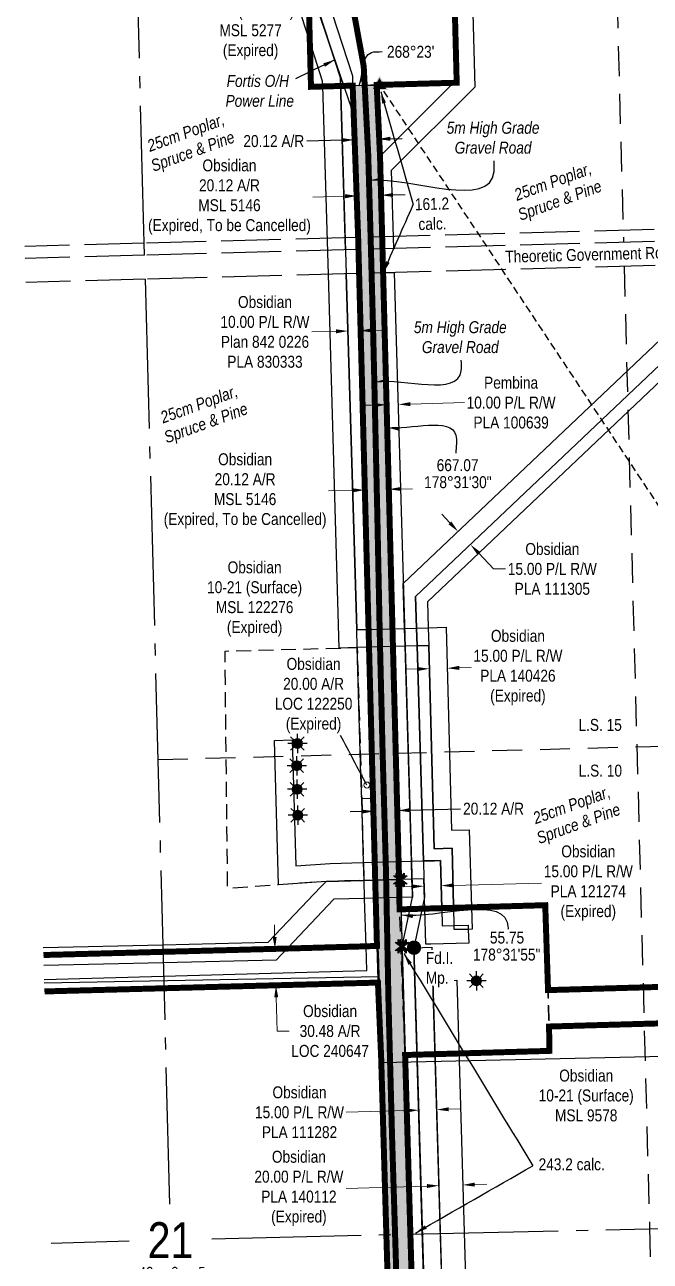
# Model space of a CAD drawing. Extents: x 628917 to 632031, y 5832159 to 5834819.
# Drawn here: x 628938 to 629462, y 5833050 to 5834085 of the extents above; entities that cross this region are included whole.
import ezdxf
from ezdxf.enums import TextEntityAlignment as Align

# ---------------------------------------------------------------- set-up
doc = ezdxf.new("R2010")
doc.units = 0
doc.header["$LTSCALE"] = 5
doc.header["$PDMODE"] = 34
doc.header["$PDSIZE"] = 0.03
for name, pattern in [('CENTERLINEX3', [5, 2.5, -1, 0.5, -1]), ('foc-ACCESSROAD', [3.75, 2.5, -1.25]), ('foc-LSD', [8, 5, -3]), ('foc-QUARTERLINE', [33, 25, -3, 2, -3]), ('foc-TIELINE', [1.875, 1.25, -0.625]), ('foc-UNSURVEYED', [12.5, 10, -2.5])]:
    doc.linetypes.add(name, pattern=pattern)
doc.layers.get('Defpoints').update_dxf_attribs({"color": 9})
for name, color, linetype in [('10', 1, 'Continuous'), ('9', 3, 'Continuous'), ('AS-POWER', 104, 'foc-POWER'), ('AS-POWER-T', 104, 'Continuous'), ('AS-ROADS', 254, 'Continuous'), ('C-AR', 13, 'foc-ACCESSROAD'), ('C-RW', 13, 'Continuous'), ('C-WS', 13, 'foc-ACCESSROAD'), ('C-WS-S', 8, 'Continuous'), ('F-RW', 190, 'Continuous'), ('L-BD', 7, 'Continuous'), ('L-BD1', 253, 'Continuous'), ('L-MON', 1, 'Continuous'), ('L-QSEC', 8, 'foc-QUARTERLINE'), ('L-ROAD-T', 7, 'Continuous'), ('L-SECLBL', 7, 'Continuous'), ('L-SECTION-LSD', 7, 'foc-LSD'), ('L-TIE', 7, 'foc-TIELINE'), ('L-USEC', 7, 'foc-UNSURVEYED'), ('P-PROPOSED', 10, 'Continuous'), ('P-PROPOSED-H', 21, 'Continuous'), ('P-TXT', 4, 'Continuous'), ('T-BUSH-T', 110, 'Continuous')]:
    doc.layers.add(name, color=color, linetype=linetype)
doc.layers.add('AS-TRAPPER BOUNDARY', color=7, linetype='CENTERLINEX3', true_color=0xb85c00, transparency=0.6)
for name, color, linetype, lineweight in [('C-AR-T', 13, 'Continuous', 9), ('C-RW-T', 13, 'Continuous', 9), ('C-WS-T', 13, 'Continuous', 9), ('F-RW-T', 190, 'Continuous', 9), ('T-TEXT', 48, 'Continuous', 18)]:
    doc.layers.add(name, color=color, linetype=linetype, lineweight=lineweight)
doc.styles.add('100L', font='ARIALN.TTF', dxfattribs={"height": 11})
doc.styles.add('80CG', font='ARIALN.TTF', dxfattribs={"height": 10})
doc.styles.add('80L', font='ARIALN.TTF', dxfattribs={"height": 10})
doc.styles.add('80LS', font='ARIALNI.TTF', dxfattribs={"height": 10})
doc.styles.add('foc-LtypeFont', font='ARIALN.TTF', dxfattribs={"height": 7.35})
doc.styles.add('SIMPLEX', font='ARIALN.TTF')
doc.styles.get("Standard").update_dxf_attribs({"font": 'ARIALN.TTF'})
doc.linetypes.add('foc-POWER', pattern='A,6,-1,["P",foc-LtypeFont,S=0.2,R=0,X=-0.625,Y=-0.75],-1.24,4', length=12.24)
doc.dimstyles.new('Compass 5 000', dxfattribs={"dimscale": 5, "dimtxt": 9, "dimasz": 2, "dimexe": 0.2, "dimexo": 0.0625, "dimgap": 0.5, "dimtad": 0, "dimtih": 1, "dimtoh": 1, "dimzin": 0, "dimdsep": 46, "dimtxsty": '80CG', "dimcen": 0.1, "dimse1": 1, "dimse2": 1, "dimclrd": 256, "dimclrt": 256, "dimaunit": 1, "dimadec": 4, "dimazin": 0, "dimtfac": 0.06, "dimtofl": 0, "dimtmove": 0, "dimatfit": 1, "dimfxl": 0.2, "dimtolj": 1, "dimtzin": 0, "dimlwd": -1, "dimarcsym": 0})

# ---------------------------------------------------------------- blocks, each defined once
blk = doc.blocks.new('L-SECLBL')
at = {"layer": '9', "color": 7}
for p, q in [((-5.1, -27.8), (-12.3, -27.8)), ((20.7, -27.8), (13.5, -27.8))]:
    blk.add_line(p, q, dxfattribs=at)
at = {"layer": '10', "color": 2, "style": 'SIMPLEX'}
blk.add_attdef('SEC', text='', height=30, dxfattribs=at).set_placement((0, 0), align=Align.MIDDLE)
at = {"layer": '10', "color": 5, "style": '80L'}
blk.add_attdef('TWP', text='', height=9.5, dxfattribs=at).set_placement((-14.4, -27.4), align=Align.MIDDLE_RIGHT)
blk.add_attdef('RGE', text='', height=9.5, dxfattribs=at).set_placement((3.6, -27.4), align=Align.MIDDLE_CENTER)
blk.add_attdef('MER', text='', height=9.5, dxfattribs=at).set_placement((23.2, -27.4), align=Align.MIDDLE_LEFT)
blk = doc.blocks.new('*D57')
at = {"layer": 'C-AR-T', "transparency": 16777216}
for p, q in [((629147.5, 5833321.5), (629147.3, 5833331.5)), ((629148.9, 5833271), (629149.6, 5833242.7)), ((629149.6, 5833242.7), (629159.6, 5833242.7))]:
    blk.add_line(p, q, dxfattribs=at)
for points in [[(629149.2, 5833321.5), (629145.8, 5833321.5), (629147.8, 5833311.5)], [(629150.5, 5833271.1), (629147.2, 5833271), (629148.6, 5833281)]]:
    blk.add_solid(points, dxfattribs=at)
at = {"layer": 'Defpoints', "color": 0, "transparency": 16777216}
for p in [(629123.7, 5833310.9), (629124.5, 5833280.4), (629148.6, 5833281)]:
    blk.add_point(p, dxfattribs=at)
at = {"layer": 'C-AR-T', "transparency": 16777216, "insert": (629193.9, 5833242.7), "char_height": 10, "attachment_point": 5, "style": '80CG'}
blk.add_mtext('\\A1;Obsidian\\P30.48 A/R\\PLOC 240647', dxfattribs=at)
blk = doc.blocks.new('*D58')
at = {"layer": 'C-AR-T', "transparency": 16777216}
for p, q in [((629213, 5833695.4), (629192.7, 5833694.8)), ((629253, 5833696.4), (629263, 5833696.7))]:
    blk.add_line(p, q, dxfattribs=at)
for points in [[(629213, 5833697), (629213, 5833693.7), (629223, 5833695.6)], [(629253, 5833698.1), (629253.1, 5833694.8), (629243.1, 5833696.2)]]:
    blk.add_solid(points, dxfattribs=at)
at = {"layer": 'Defpoints', "color": 0, "transparency": 16777216}
for p in [(629222.7, 5833705), (629223, 5833695.6), (629242.8, 5833705.6)]:
    blk.add_point(p, dxfattribs=at)
at = {"layer": 'C-AR-T', "transparency": 16777216, "insert": (629122.8, 5833694.8), "char_height": 10, "attachment_point": 5, "style": '80CG'}
blk.add_mtext('\\A1;Obsidian\\P20.12 A/R\\PMSL 5146\\P(Expired, To be Cancelled)', dxfattribs=at)
blk = doc.blocks.new('*D59')
at = {"layer": 'C-AR-T', "transparency": 16777216}
for p, q in [((629206.5, 5833941.5), (629179.6, 5833940.8)), ((629246.6, 5833942.6), (629256.6, 5833942.8))]:
    blk.add_line(p, q, dxfattribs=at)
for points in [[(629246.5, 5833944.2), (629246.6, 5833940.9), (629236.6, 5833942.3)], [(629206.4, 5833943.2), (629206.5, 5833939.8), (629216.5, 5833941.8)]]:
    blk.add_solid(points, dxfattribs=at)
at = {"layer": 'Defpoints', "color": 0, "transparency": 16777216}
for p in [(629216, 5833958.5), (629236.1, 5833959.1), (629216.5, 5833941.8)]:
    blk.add_point(p, dxfattribs=at)
at = {"layer": 'C-AR-T', "transparency": 16777216, "insert": (629109.7, 5833940.8), "char_height": 10, "attachment_point": 5, "style": '80CG'}
blk.add_mtext('\\A1;Obsidian\\P20.12 A/R\\PMSL 5146\\P(Expired, To be Cancelled)', dxfattribs=at)
blk = doc.blocks.new('*D64')
at = {"layer": 'Defpoints', "color": 0, "transparency": 16777216}
for p in [(629240.8, 5833781.1), (629250.8, 5833781.4), (629251.2, 5833767.2)]:
    blk.add_point(p, dxfattribs=at)
at = {"layer": 'F-RW-T', "transparency": 16777216}
for p, q in [((629261.2, 5833767.5), (629306.4, 5833768.7)), ((629231.2, 5833766.7), (629221.2, 5833766.5))]:
    blk.add_line(p, q, dxfattribs=at)
for points in [[(629231.1, 5833768.4), (629231.2, 5833765), (629241.2, 5833767)], [(629261.1, 5833769.2), (629261.2, 5833765.8), (629251.2, 5833767.2)]]:
    blk.add_solid(points, dxfattribs=at)
at = {"layer": 'F-RW-T', "transparency": 16777216, "insert": (629345.4, 5833768.7), "char_height": 10, "attachment_point": 5, "style": '80CG'}
blk.add_mtext('\\A1;Pembina\\P10.00 P/L R/W\\PPLA 100639', dxfattribs=at)
blk = doc.blocks.new('*D65')
at = {"layer": 'C-RW-T', "transparency": 16777216}
for p, q in [((629258.1, 5833176.2), (629207.4, 5833174.7)), ((629293.1, 5833177.2), (629303.1, 5833177.5))]:
    blk.add_line(p, q, dxfattribs=at)
for points in [[(629258.1, 5833177.9), (629258.2, 5833174.5), (629268.1, 5833176.5)], [(629293.1, 5833178.9), (629293.2, 5833175.6), (629283.1, 5833176.9)]]:
    blk.add_solid(points, dxfattribs=at)
at = {"layer": 'Defpoints', "color": 0, "transparency": 16777216}
for p in [(629268.3, 5833171.7), (629283.1, 5833176.9), (629283.2, 5833172.2)]:
    blk.add_point(p, dxfattribs=at)
at = {"layer": 'C-RW-T', "transparency": 16777216, "insert": (629168.3, 5833174.7), "char_height": 10, "attachment_point": 5, "style": '80CG'}
blk.add_mtext('\\A1;Obsidian\\P15.00 P/L R/W\\PPLA 111282', dxfattribs=at)
blk = doc.blocks.new('*D66')
at = {"layer": 'C-RW-T', "transparency": 16777216}
for p, q in [((629294.2, 5833668.1), (629287.3, 5833675.3)), ((629318.3, 5833642.7), (629330.8, 5833629.5)), ((629330.8, 5833629.5), (629340.8, 5833629.5))]:
    blk.add_line(p, q, dxfattribs=at)
for points in [[(629295.4, 5833669.2), (629293, 5833666.9), (629301.1, 5833660.8)], [(629319.5, 5833643.8), (629317.1, 5833641.5), (629311.4, 5833649.9)]]:
    blk.add_solid(points, dxfattribs=at)
at = {"layer": 'Defpoints', "color": 0, "transparency": 16777216}
for p in [(629317.8, 5833676.7), (629328.1, 5833665.8), (629301.1, 5833660.8)]:
    blk.add_point(p, dxfattribs=at)
at = {"layer": 'C-RW-T', "transparency": 16777216, "insert": (629379.9, 5833629.5), "char_height": 10, "attachment_point": 5, "style": '80CG'}
blk.add_mtext('\\A1;Obsidian\\P15.00 P/L R/W\\PPLA 111305', dxfattribs=at)
blk = doc.blocks.new('*D68')
at = {"layer": 'C-RW-T', "transparency": 16777216}
for p, q in [((629296.8, 5833364.6), (629370.9, 5833366.6)), ((629262.6, 5833363.7), (629252.6, 5833363.5))]:
    blk.add_line(p, q, dxfattribs=at)
for points in [[(629262.6, 5833365.4), (629262.7, 5833362.1), (629272.6, 5833364)], [(629296.8, 5833366.3), (629296.9, 5833363), (629286.8, 5833364.4)]]:
    blk.add_solid(points, dxfattribs=at)
at = {"layer": 'Defpoints', "color": 0, "transparency": 16777216}
for p in [(629286.8, 5833364.4), (629272.7, 5833359.7), (629286.9, 5833360)]:
    blk.add_point(p, dxfattribs=at)
at = {"layer": 'C-RW-T', "transparency": 16777216, "insert": (629410, 5833366.6), "char_height": 10, "attachment_point": 5, "style": '80CG'}
blk.add_mtext('\\A1;Obsidian\\P15.00 P/L R/W\\PPLA 121274\\P(Expired)', dxfattribs=at)
blk = doc.blocks.new('*D69')
at = {"layer": 'C-RW-T', "transparency": 16777216}
for p, q in [((629275, 5833113), (629207.3, 5833111)), ((629315, 5833114.2), (629325, 5833114.5))]:
    blk.add_line(p, q, dxfattribs=at)
for points in [[(629314.9, 5833115.9), (629315, 5833112.5), (629305, 5833113.9)], [(629274.9, 5833114.7), (629275, 5833111.3), (629285, 5833113.3)]]:
    blk.add_solid(points, dxfattribs=at)
at = {"layer": 'Defpoints', "color": 0, "transparency": 16777216}
for p in [(629285.2, 5833106.3), (629305, 5833113.9), (629305.2, 5833106.9)]:
    blk.add_point(p, dxfattribs=at)
at = {"layer": 'C-RW-T', "transparency": 16777216, "insert": (629167.8, 5833111), "char_height": 10, "attachment_point": 5, "style": '80CG'}
blk.add_mtext('\\A1;Obsidian\\P20.00 P/L R/W\\PPLA 140112\\P(Expired)', dxfattribs=at)
blk = doc.blocks.new('*D71')
at = {"layer": 'C-RW-T', "transparency": 16777216}
for p, q in [((629267, 5833545.8), (629257, 5833545.5)), ((629302, 5833546.7), (629312, 5833547))]:
    blk.add_line(p, q, dxfattribs=at)
for points in [[(629267, 5833547.4), (629267.1, 5833544.1), (629277, 5833546)], [(629302, 5833548.4), (629302.1, 5833545), (629292, 5833546.4)]]:
    blk.add_solid(points, dxfattribs=at)
at = {"layer": 'Defpoints', "color": 0, "transparency": 16777216}
for p in [(629277, 5833545.5), (629292, 5833546.4), (629292, 5833545.9)]:
    blk.add_point(p, dxfattribs=at)
at = {"layer": 'C-RW-T', "transparency": 16777216, "insert": (629351.1, 5833547), "char_height": 10, "attachment_point": 5, "style": '80CG'}
blk.add_mtext('\\A1;Obsidian\\P15.00 P/L R/W\\PPLA 140426\\P(Expired)', dxfattribs=at)
blk = doc.blocks.new('*D76')
at = {"layer": 'C-RW-T', "transparency": 16777216}
for p, q in [((629198.8, 5833828.4), (629178.5, 5833827.9)), ((629228.8, 5833829.2), (629238.8, 5833829.5))]:
    blk.add_line(p, q, dxfattribs=at)
for points in [[(629198.8, 5833830.1), (629198.9, 5833826.7), (629208.8, 5833828.7)], [(629228.8, 5833830.9), (629228.9, 5833827.5), (629218.8, 5833828.9)]]:
    blk.add_solid(points, dxfattribs=at)
at = {"layer": 'Defpoints', "color": 0, "transparency": 16777216}
for p in [(629208.4, 5833845.9), (629218.4, 5833846.2), (629208.8, 5833828.7)]:
    blk.add_point(p, dxfattribs=at)
at = {"layer": 'C-RW-T', "transparency": 16777216, "insert": (629139.4, 5833827.9), "char_height": 10, "attachment_point": 5, "style": '80CG'}
blk.add_mtext('\\A1;\\A1;Obsidian\\P10.00 P/L R/W\\PPlan 842 0226\\PPLA 830333', dxfattribs=at)
blk = doc.blocks.new('fdia')
at = {"color": 255, "const_width": 1}
blk.add_lwpolyline([(-0.5, 0, 1), (0.5, 0, 1)], format="xyb", close=True, dxfattribs=at)
blk = doc.blocks.new('Fdiaa')
blk.add_blockref('fdia', (0, 0))
blk = doc.blocks.new('fdib')
at = {"color": 1, "const_width": 1.6}
blk.add_lwpolyline([(-0.4, 0, 1), (0.4, 0, 1)], format="xyb", close=True, dxfattribs=at)
at = {"color": 1}
blk.add_circle((0, 0), 0.8, dxfattribs=at)
blk = doc.blocks.new('Fdibb')
blk.add_blockref('fdib', (0, 0))
blk = doc.blocks.new('fdicc')
for name in ['Fdibb', 'Fdiaa']:
    blk.add_blockref(name, (0, 0))
blk = doc.blocks.new('FDI')
blk.add_blockref('fdicc', (0, 0))
blk = doc.blocks.new('*D89')
at = {"layer": 'Defpoints', "color": 0, "transparency": 16777216}
for p in [(629230.6, 5833429.7), (629250.7, 5833430.3), (629250.8, 5833427.3)]:
    blk.add_point(p, dxfattribs=at)
at = {"layer": 'P-TXT', "transparency": 16777216}
for p, q in [((629220.6, 5833426.4), (629210.7, 5833426.1)), ((629260.7, 5833427.6), (629303, 5833428.8))]:
    blk.add_line(p, q, dxfattribs=at)
for points in [[(629220.6, 5833428.1), (629220.7, 5833424.7), (629230.6, 5833426.7)], [(629260.7, 5833429.3), (629260.8, 5833425.9), (629250.8, 5833427.3)]]:
    blk.add_solid(points, dxfattribs=at)
at = {"layer": 'P-TXT', "transparency": 16777216, "insert": (629330.7, 5833428.8), "char_height": 10, "attachment_point": 5, "style": '80CG'}
blk.add_mtext('\\A1;20.12 A/R', dxfattribs=at)
blk = doc.blocks.new('*D90')
at = {"layer": 'Defpoints', "color": 0, "transparency": 16777216}
for p in [(629234.2, 5833989.3), (629215.2, 5833953.1), (629235.3, 5833953.7)]:
    blk.add_point(p, dxfattribs=at)
at = {"layer": 'P-TXT', "transparency": 16777216}
for p, q in [((629204.1, 5833988.4), (629174.5, 5833987.6)), ((629244.2, 5833989.6), (629254.2, 5833989.9))]:
    blk.add_line(p, q, dxfattribs=at)
for points in [[(629204.1, 5833990.1), (629204.2, 5833986.8), (629214.1, 5833988.7)], [(629244.2, 5833991.3), (629244.3, 5833987.9), (629234.2, 5833989.3)]]:
    blk.add_solid(points, dxfattribs=at)
at = {"layer": 'P-TXT', "transparency": 16777216, "insert": (629146.8, 5833987.6), "char_height": 10, "attachment_point": 5, "style": '80CG'}
blk.add_mtext('\\A1;20.12 A/R', dxfattribs=at)
blk = doc.blocks.new('GAS')
h = blk.add_hatch(color=255)
h.dxf.hatch_style = 1
edge = h.paths.add_edge_path()
edge.add_arc((0, 0), 0.9, 0, 360)
for p, q in [((-0.81, 0), (-1.62, 0)), ((-0.57, 0.57), (-1.14, 1.14)), ((0, 0.81), (0, 1.62)), ((0.57, 0.57), (1.14, 1.14)), ((1.62, 0), (0.81, 0)), ((-0.57, -0.57), (-1.14, -1.14)), ((0, -0.81), (0, -1.62)), ((1.14, -1.14), (0.57, -0.57))]:
    blk.add_line(p, q)
blk.add_circle((0, 0), 0.8)
blk = doc.blocks.new('TEMP')
h = blk.add_hatch(color=255)
h.dxf.hatch_style = 1
h.paths.add_polyline_path([(0, 0.25), (-0.67, 1.15), (-0.67, 0.67), (-1.15, 0.67), (-0.25, 0), (-1.15, -0.67), (-0.67, -0.67), (-0.67, -1.15), (0, -0.25), (0.67, -1.15), (0.67, -0.67), (1.15, -0.67), (0.25, 0), (1.15, 0.67), (0.67, 0.67), (0.67, 1.15)])
h.paths.add_polyline_path([(0.57, 0.85), (0.57, 0.57), (0.85, 0.57), (0.08, 0), (0.85, -0.57), (0.57, -0.57), (0.57, -0.85), (0, -0.08), (-0.57, -0.85), (-0.57, -0.57), (-0.85, -0.57), (-0.08, 0), (-0.85, 0.57), (-0.57, 0.57), (-0.57, 0.85), (0, 0.08)], flags=16)
h = blk.add_hatch(color=1)
h.dxf.hatch_style = 1
h.paths.add_polyline_path([(0, 0.08), (-0.57, 0.85), (-0.57, 0.57), (-0.85, 0.57), (-0.08, 0), (-0.85, -0.57), (-0.57, -0.57), (-0.57, -0.85), (0, -0.08), (0.57, -0.85), (0.57, -0.57), (0.85, -0.57), (0.08, 0), (0.85, 0.57), (0.57, 0.57), (0.57, 0.85)])
at = {"color": 1}
for p, q in [((-0.08, 0), (0.08, 0)), ((0, 0.08), (0, -0.08))]:
    blk.add_line(p, q, dxfattribs=at)
at = {"color": 255, "flags": 128}
blk.add_lwpolyline([(-0.25, 0), (-1.15, 0.67), (-0.67, 0.67), (-0.67, 1.15), (0, 0.25), (0.67, 1.15), (0.67, 0.67), (1.15, 0.67), (0.25, 0), (1.15, -0.67), (0.67, -0.67), (0.67, -1.15), (0, -0.25), (-0.67, -1.15), (-0.67, -0.67), (-1.15, -0.67)], close=True, dxfattribs=at)
at = {"color": 1, "flags": 128}
blk.add_lwpolyline([(-0.08, 0), (-0.85, 0.57), (-0.57, 0.57), (-0.57, 0.85), (0, 0.08), (0.57, 0.85), (0.57, 0.57), (0.85, 0.57), (0.08, 0), (0.85, -0.57), (0.57, -0.57), (0.57, -0.85), (0, -0.08), (-0.57, -0.85), (-0.57, -0.57), (-0.85, -0.57)], close=True, dxfattribs=at)
blk = doc.blocks.new('STRIA')
blk.add_hatch(color=255).paths.add_polyline_path([(-0.04, 1.52), (-1.47, -0.87), (1.39, -0.87)])
blk = doc.blocks.new('STRIAA')
blk.add_blockref('STRIA', (0, 0))
blk = doc.blocks.new('STRIB')
at = {"color": 1}
blk.add_solid([(-1.12, -0.67), (-0.04, 1.13), (1.04, -0.67)], dxfattribs=at)
blk = doc.blocks.new('STRIBB')
blk.add_blockref('STRIB', (0, 0))
blk = doc.blocks.new('STRICC')
for name in ['STRIAA', 'STRIBB']:
    blk.add_blockref(name, (0, 0))
blk = doc.blocks.new('fdspike')
blk.add_blockref('STRICC', (0, 0))

msp = doc.modelspace()

# ---------------------------------------------------------------- hatches: boundary and pattern name
at = {"layer": 'P-PROPOSED-H'}
h = msp.add_hatch(color=256, dxfattribs=at)
h.dxf.hatch_style = 1
h.paths.add_polyline_path([(629232.907, 5834034.619), (629277.129, 5832529.427), (629257.023, 5832528.901), (629212.802, 5834034.055)])

# ---------------------------------------------------------------- linework, layer by layer
at = {"layer": 'AS-POWER', "flags": 128}
for points in [[(629006.966, 5832159.379), (629177.329, 5832337.343), (629242.08, 5832402.77), (629229.239, 5832466.103), (629256.61, 5832526.99), (629254.112, 5832628.206), (629237.58, 5833172.691), (629213.006, 5834000.672), (629212.296, 5834013.883), (629163.794, 5834155.467), (629161.199, 5834265.858), (629144.129, 5834762.238), (629160.563, 5834800.622)], [(628954.702, 5833283.137), (629234.71, 5833288.36)], [(629236.825, 5833216.371), (629959.769, 5833232.543)]]:
    msp.add_lwpolyline(points, dxfattribs=at)
at = {"layer": 'AS-ROADS', "const_width": 5, "flags": 128}
msp.add_lwpolyline([(629249.516, 5833032.985), (629245.744, 5833155.303), (629242.755, 5833268.281), (629240.687, 5833376.073), (629237.815, 5833477.843), (629235.494, 5833573.81), (629233.414, 5833675.771), (629231.161, 5833776.153), (629229.897, 5833829.785), (629227.745, 5833910.216), (629225.778, 5833977.499), (629222.043, 5834050.321), (629214.517, 5834091.518), (629205.487, 5834112.763), (629193.633, 5834134.897), (629186.764, 5834163.16), (629183.056, 5834249.8), (629179.25, 5834362.438), (629176.564, 5834452.421), (629174.63, 5834500.864), (629173.465, 5834548.288), (629170.576, 5834669.389), (629167.796, 5834762.901), (629166.7, 5834800.786)], dxfattribs=at)
at = {"layer": 'AS-TRAPPER BOUNDARY', "color": 114, "true_color": 0x008f47, "const_width": 4.998, "flags": 128}
for points in [[(629750.951, 5834816.327), (629818.18, 5834743.824), (629818.211, 5834742.664), (629818.878, 5834717.536), (629833.518, 5834165.97), (629834.053, 5834145.79), (629834.41, 5834132.337), (629839.953, 5833923.513), (629840.753, 5833893.359), (629856.749, 5833290.656), (629376.298, 5833276.995), (629373.964, 5833348.066), (629312.254, 5833346.299), (629297.337, 5833345.872), (629287.326, 5833345.586), (629272.308, 5833345.155), (629270.336, 5833345.1), (629259.976, 5833344.803), (629252.02, 5833344.575), (629251.929, 5833354.545), (629251.648, 5833369.552), (629251.253, 5833384.547), (629246.516, 5833564.498), (629246.121, 5833579.502), (629238.279, 5833877.308), (629237.485, 5833907.462), (629235.71, 5833974.941), (629232.907, 5834034.619), (629299.869, 5834036.497), (629296.637, 5834160.857), (629205.175, 5834158.484), (629202.666, 5834246.66), (629197.379, 5834432.418), (629197.255, 5834436.78), (629196.81, 5834452.429), (629196.441, 5834465.38), (629196.24, 5834472.44), (629196.017, 5834480.278), (629195.721, 5834490.681), (629195.671, 5834492.547), (629190.071, 5834700.798), (629188.676, 5834752.64), (629188.478, 5834760.01), (629187.367, 5834801.335)], [(629156.39, 5834800.511), (629157.668, 5834755.609), (629157.878, 5834748.24), (629159.252, 5834699.98), (629163.628, 5834546.24), (629164.197, 5834526.254), (629164.375, 5834519.999), (629164.949, 5834499.83), (629165.234, 5834489.815), (629165.967, 5834464.071), (629166.344, 5834450.818), (629166.914, 5834430.808), (629174.652, 5834158.91), (629175.566, 5834123.731), (629176.936, 5834070.912), (629177.923, 5834033.077), (629212.802, 5834034.055), (629217.39, 5833906.928), (629218.19, 5833876.775), (629226.096, 5833578.971), (629226.494, 5833563.967), (629229.326, 5833457.275), (629229.857, 5833437.282), (629231.271, 5833384.031), (629231.669, 5833369.035), (629232.067, 5833354.031), (629233.13, 5833313.971), (629223.128, 5833313.625), (629157.868, 5833311.776), (629054.02, 5833309.023), (628954.086, 5833306.372)], [(628954.893, 5833275.884), (629054.824, 5833278.535), (629233.945, 5833283.286), (629236.626, 5833221.115), (629256.963, 5832528.91), (629213.352, 5832527.774), (629214.93, 5832467.214), (629214.14, 5832467.177), (629207.484, 5832466.836), (629076.395, 5832460.114), (628976.528, 5832454.992)]]:
    msp.add_lwpolyline(points, dxfattribs=at)
msp.add_lwpolyline([(629863.959, 5833086.628), (629883.467, 5832351.918), (629753.191, 5832310.97), (629427.117, 5832468.544), (629336.885, 5832465.836), (629335.189, 5832530.948), (629277.069, 5832529.434), (629256.702, 5833222.665), (629265.876, 5833222.927), (629280.953, 5833223.359), (629300.943, 5833223.931), (629377.456, 5833226.122), (629377.171, 5833246.509), (629858.966, 5833260.209), (629863.959, 5833086.628)], close=True, dxfattribs=at)
at = {"layer": 'C-AR', "flags": 128}
for points in [[(629276.886, 5832537.725), (629277.129, 5832529.427), (629335.189, 5832530.948), (629338.38, 5832409.111), (629216.543, 5832405.92), (629213.352, 5832527.774), (629257.023, 5832528.901), (629212.802, 5834034.055), (629232.907, 5834034.619), (629276.886, 5832537.725)], [(629230.334, 5833437.296), (629220.341, 5833437.032), (629219.754, 5833457.022), (629229.746, 5833457.316), (629230.334, 5833437.296)], [(629858.966, 5833260.209), (629377.171, 5833246.509), (629376.298, 5833276.995), (629858.089, 5833290.695), (629858.966, 5833260.209)]]:
    msp.add_lwpolyline(points, close=True, dxfattribs=at)
msp.add_lwpolyline([(628954.086, 5833306.372), (629054.02, 5833309.023), (629157.868, 5833311.776), (629223.129, 5833313.597), (629233.959, 5833313.915), (629234.858, 5833283.313), (629054.824, 5833278.535), (628954.893, 5833275.884)], dxfattribs=at)
at = {"layer": 'C-RW'}
for points in [[(629156.389, 5834800.511), (629157.668, 5834755.609), (629157.878, 5834748.24), (629159.252, 5834699.981), (629163.628, 5834546.24), (629164.196, 5834526.254), (629164.375, 5834519.999), (629164.949, 5834499.832), (629165.234, 5834489.815), (629165.967, 5834464.071), (629166.344, 5834450.818), (629166.913, 5834430.808), (629174.652, 5834158.91), (629212.564, 5834042.159), (629212.724, 5834036.707), (629216.832, 5833896.87), (629216.087, 5833896.85)], [(629276.532, 5832547.724), (629254.071, 5833312.207), (629262.88, 5833354.828), (629262.782, 5833358.182), (629262.439, 5833369.834), (629261.999, 5833384.825), (629256.712, 5833564.769), (629256.271, 5833579.771), (629255.17, 5833617.264), (629502.816, 5833852.246), (629537.64, 5833885.275), (629570.367, 5833916.322), (629833.518, 5834165.97)], [(629192.44, 5833876.1), (629192.44, 5833876.1), (629187.81, 5834033.694), (629187.689, 5834037.795), (629176.936, 5834070.912), (629149.759, 5834154.606)], [(629834.053, 5834145.79), (629592.804, 5833916.92), (629560.078, 5833885.872), (629513.147, 5833841.357), (629265.491, 5833606.367), (629266.264, 5833580.036), (629266.705, 5833565.034), (629271.992, 5833385.084), (629272.431, 5833370.127), (629272.881, 5833354.826), (629264.126, 5833312.505), (629275.07, 5832939.935)], [(629175.566, 5834123.731), (629202.613, 5834040.456), (629202.732, 5834036.379), (629207.43, 5833876.489), (629207.43, 5833876.489)], [(629206.839, 5833896.604), (629202.732, 5834036.398), (629202.613, 5834040.456), (629175.566, 5834123.731)], [(628954.629, 5833285.877), (629054.561, 5833288.528), (629224.558, 5833293.522), (629223.967, 5833313.621), (629222.787, 5833353.791), (629222.346, 5833368.794), (629221.906, 5833383.788), (629220.341, 5833437.032), (629219.754, 5833457.022), (629216.62, 5833563.705), (629216.179, 5833578.707), (629207.43, 5833876.489)], [(629216.684, 5833876.735), (629217.423, 5833876.754), (629226.172, 5833578.973), (629226.613, 5833563.97), (629229.746, 5833457.316), (629230.334, 5833437.296), (629231.899, 5833384.047), (629232.339, 5833369.053), (629232.78, 5833354.049), (629233.953, 5833314.114), (629234.244, 5833304.211), (629234.858, 5833283.313), (629054.824, 5833278.535), (628954.893, 5833275.884)], [(629207.43, 5833876.489), (629216.179, 5833578.707), (629226.096, 5833578.971), (629246.121, 5833579.502), (629256.121, 5833579.767), (629266.128, 5833580.032), (629276.126, 5833580.297), (629291.129, 5833580.696), (629295.602, 5833410.762), (629310.434, 5833411.136), (629312.254, 5833346.299), (629312.772, 5833327.87), (629309.591, 5833327.849), (629297.774, 5833327.767), (629297.696, 5833330.97), (629297.337, 5833345.872), (629297.297, 5833347.459), (629295.997, 5833395.713), (629280.995, 5833395.327), (629276.521, 5833565.294), (629266.522, 5833565.029), (629256.516, 5833564.763), (629246.516, 5833564.498), (629226.494, 5833563.967), (629216.62, 5833563.705), (629201.63, 5833563.307), (629192.44, 5833876.1)]]:
    msp.add_lwpolyline(points, dxfattribs=at)
for points in [[(629297.337, 5833345.872), (629287.327, 5833345.586), (629286.254, 5833385.453), (629281.258, 5833385.323), (629271.992, 5833385.084), (629266.705, 5833565.034), (629266.264, 5833580.036), (629265.491, 5833606.367), (629513.147, 5833841.357), (629560.078, 5833885.872), (629592.804, 5833916.919), (629834.053, 5834145.79), (629834.41, 5834132.337), (629607.764, 5833917.318), (629575.036, 5833886.271), (629520.034, 5833834.099), (629275.552, 5833602.119), (629276.126, 5833580.297), (629276.521, 5833565.294), (629280.995, 5833395.327), (629295.997, 5833395.713), (629297.297, 5833347.459), (629297.337, 5833345.872)], [(629165.342, 5833381.012), (629194.039, 5833383.067), (629221.278, 5833383.771), (629231.271, 5833384.031), (629251.253, 5833384.547), (629261.253, 5833384.806), (629271.275, 5833385.065), (629281.258, 5833385.323), (629286.254, 5833385.453), (629287.318, 5833345.586), (629287.714, 5833330.715), (629297.696, 5833330.97), (629309.503, 5833331.273), (629309.591, 5833327.849), (629309.888, 5833316.283), (629278.142, 5833315.469), (629274.04, 5833315.364), (629273.164, 5833345.18), (629272.948, 5833352.548), (629272.431, 5833370.127), (629261.648, 5833369.81), (629251.648, 5833369.552), (629231.669, 5833369.035), (629221.676, 5833368.776), (629190.49, 5833367.97), (629150.751, 5833365.104), (629147.311, 5833485.979), (629162.306, 5833486.369)], [(629302.776, 5832507.497), (629287.788, 5832507.057), (629264.124, 5833312.503), (629279.112, 5833312.943), (629302.776, 5832507.497)], [(629306.12, 5833074.462), (629308.639, 5832988.732), (629542.934, 5832996.036), (629554.668, 5832996.381), (629623.074, 5832906.01), (629607.114, 5832893.969), (629554.618, 5832963.549), (629551.21, 5832968.065), (629545.463, 5832975.682), (629543.536, 5832975.626), (629289.242, 5832968.156), (629279.943, 5833284.657), (629299.928, 5833285.245), (629306.12, 5833074.462)]]:
    msp.add_lwpolyline(points, close=True, dxfattribs=at)
at = {"layer": 'C-WS', "flags": 128}
msp.add_lwpolyline([(629187.367, 5834801.335), (629188.478, 5834760.01), (629188.676, 5834752.64), (629190.071, 5834700.799), (629195.671, 5834492.547), (629195.721, 5834490.681), (629196.017, 5834480.278), (629196.24, 5834472.44), (629196.441, 5834465.38), (629196.81, 5834452.429), (629197.255, 5834436.78), (629197.379, 5834432.418), (629202.666, 5834246.66), (629205.175, 5834158.484), (629296.637, 5834160.857), (629299.869, 5834036.497), (629235.467, 5834034.691), (629177.923, 5834033.077), (629176.935, 5834070.911), (629175.566, 5834123.731), (629174.652, 5834158.91), (629166.913, 5834430.808), (629166.344, 5834450.818), (629165.967, 5834464.071), (629165.234, 5834489.815), (629164.949, 5834499.832), (629164.375, 5834519.999), (629164.196, 5834526.254), (629163.628, 5834546.24), (629159.252, 5834699.981), (629157.878, 5834748.24), (629157.668, 5834755.609), (629156.389, 5834800.511)], dxfattribs=at)
for points in [[(629221.906, 5833383.788), (629222.346, 5833368.794), (629190.49, 5833367.97), (629150.751, 5833365.104), (629108.156, 5833362.031), (629106.008, 5833560.77), (629201.498, 5833563.303), (629216.62, 5833563.705), (629219.754, 5833457.022), (629220.341, 5833437.032), (629221.906, 5833383.788)], [(629265.874, 5833222.927), (629256.702, 5833222.665), (629253.094, 5833316.073), (629252.02, 5833344.575), (629259.976, 5833344.803), (629270.336, 5833345.1), (629272.308, 5833345.155), (629287.325, 5833345.586), (629297.337, 5833345.872), (629312.254, 5833346.299), (629373.964, 5833348.066), (629376.298, 5833276.995), (629377.171, 5833246.509), (629377.456, 5833226.122), (629300.943, 5833223.931), (629280.953, 5833223.359), (629265.874, 5833222.927)]]:
    msp.add_lwpolyline(points, close=True, dxfattribs=at)
at = {"layer": 'F-RW'}
for points in [[(629311.476, 5834167.633), (629314.971, 5834032.919), (629245.011, 5833963.018), (629246.931, 5833897.671), (629236.938, 5833897.405), (629234.69, 5833973.922), (629299.8, 5834038.978), (629296.637, 5834160.857)], [(628953.921, 5833312.601), (629053.864, 5833314.961), (629142.153, 5833317.045), (629186.207, 5833363.457), (629190.49, 5833367.97), (629221.676, 5833368.777), (629231.669, 5833369.035), (629252.446, 5833369.573), (629237.529, 5833877.301), (629247.522, 5833877.567), (629262.88, 5833354.828), (629252.048, 5833354.548), (629232.067, 5833354.031), (629222.074, 5833353.772), (629197.097, 5833353.126), (629158.485, 5833312.426), (629157.868, 5833311.776), (629148.774, 5833302.188), (629054.259, 5833299.957), (628954.319, 5833297.597)]]:
    msp.add_lwpolyline(points, dxfattribs=at)
at = {"layer": 'L-QSEC'}
for p, q in [((629038.652, 5833892.127), (629018.508, 5834656.248)), ((629039.182, 5833872.021), (629059.584, 5833097.91)), ((629094.859, 5833068.848), (629863.959, 5833086.628)), ((628960.444, 5833065.268), (629025.624, 5833067.004))]:
    msp.add_line(p, q, dxfattribs=at)
at = {"layer": 'L-SECTION-LSD'}
for p, q in [((629418.165, 5834706.877), (629439.435, 5833902.796)), ((629439.968, 5833882.689), (629461.234, 5833078.607)), ((629049.778, 5833469.977), (629851.424, 5833491.322)), ((629461.234, 5833078.607), (629482.566, 5832272.008))]:
    msp.add_line(p, q, dxfattribs=at)
at = {"layer": 'L-TIE'}
msp.add_line((629237.529, 5833877.301), (629236.938, 5833897.405), dxfattribs=at)
at = {"layer": 'L-USEC'}
for p, q in [((629839.95, 5833923.518), (629038.379, 5833902.18)), ((629840.22, 5833913.465), (629038.646, 5833892.127)), ((629038.379, 5833902.18), (628938.361, 5833899.518)), ((629038.647, 5833892.127), (628938.631, 5833889.465)), ((629840.753, 5833893.359), (629039.182, 5833872.021)), ((629039.182, 5833872.021), (628939.164, 5833869.359))]:
    msp.add_line(p, q, dxfattribs=at)
at = {"layer": 'P-PROPOSED'}
msp.add_lwpolyline([(629232.907, 5834034.619), (629277.129, 5832529.427), (629257.023, 5832528.901), (629212.802, 5834034.055)], close=True, dxfattribs=at)

# ---------------------------------------------------------------- block references
at = {"layer": 'C-WS-S', "xscale": 4.998301600000004, "yscale": 4.998301600000004, "zscale": 4.998301600000004}
for p in [(629166.557, 5833483.417), (629165.993, 5833464.826), (629166.274, 5833445.071), (629166.838, 5833423.381), (629316.348, 5833284.781)]:
    msp.add_blockref('GAS', p, dxfattribs=at)
at = {"layer": 'L-MON'}
for name, p, xscale, yscale, zscale in [('fdspike', (629235.467, 5834034.691), 4.998301600000002, 4.998301600000002, 4.998301600000002), ('TEMP', (629252.666, 5833369.259), 4.998301600000008, 4.998301600000008, 4.998301600000008), ('TEMP', (629254.095, 5833313.543), 4.998301600000008, 4.998301600000008, 4.998301600000008), ('FDI', (629264.126, 5833312.505), 4.998301600000006, 4.998301600000006, 4.998301600000006)]:
    msp.add_blockref(name, p, dxfattribs=dict(at, xscale=xscale, yscale=yscale, zscale=zscale))
at = {"layer": 'L-SECLBL', "xscale": 0.99966032, "yscale": 0.99966032, "zscale": 0.99966032}
msp.add_blockref('L-SECLBL', (629060.375, 5833067.929), dxfattribs=at).add_auto_attribs({'SEC': '21', 'TWP': '42', 'RGE': '8', 'MER': '5'})

# ---------------------------------------------------------------- texts
at = {"layer": 'AS-POWER-T', "insert": (629103.183, 5834042.979), "char_height": 9.99241, "attachment_point": 1, "style": '80L'}
msp.add_mtext_dynamic_manual_height_columns('\\pi4.1533;{\\fArial Narrow|b0|i1|c0|p34;Fortis O/H\\P\\pi0.0602; Power Line}', width=60.27934, gutter_width=49.979, heights=[0], dxfattribs=at)
at = {"layer": 'C-AR-T', "insert": (629180.082, 5833523.537), "char_height": 9.9966, "attachment_point": 5, "style": '80CG'}
msp.add_mtext('\\A1;Obsidian\\P20.00 A/R\\PLOC 122250\\P(Expired)', dxfattribs=at)
at = {"layer": 'C-WS-T', "char_height": 9.9966, "attachment_point": 5, "style": '80CG'}
for s, insert in [('\\A1;Obsidian\\P2-28 (Surface)\\PMSL 5277\\P(Expired)', (629127.375, 5834087.246)), ('\\A1;Obsidian\\P10-21 (Surface)\\PMSL 122276\\P(Expired)', (629130.742, 5833604.381)), ('\\A1;Obsidian\\P10-21 (Surface)\\PMSL 9578', (629408.251, 5833188.731))]:
    msp.add_mtext(s, dxfattribs=dict(at, insert=insert))
at = {"layer": 'L-BD', "style": '80L'}
msp.add_text("268°23'", height=9.9966, dxfattribs=at).set_placement((629261.324, 5834062.42), align=Align.MIDDLE)
at = {"layer": 'L-BD', "insert": (629279.039, 5833940.091), "char_height": 9.9966, "width": 28.15319, "attachment_point": 2, "rotation": 1.524906, "style": '80L'}
msp.add_mtext('161.2\\Pcalc.', dxfattribs=at)
at = {"layer": 'L-BD1'}
for s, p in [('667.07', (629300.62, 5833716.4)), ('178°31\'30"', (629300.846, 5833702.157)), ('55.75', (629341.989, 5833320.964)), ('178°31\'55"', (629341.688, 5833306.722)), ('243.2 calc.', (629396.1, 5833131.163))]:
    msp.add_text(s, height=9.9966, dxfattribs=at).set_placement(p, align=Align.MIDDLE_CENTER)
at = {"layer": 'L-ROAD-T', "style": '80L'}
msp.add_text('Theoretic Government Road Allowance', height=9.9966, rotation=1.524906, dxfattribs=at).set_placement((629440.418, 5833893.488), align=Align.MIDDLE_CENTER)
at = {"layer": 'T-BUSH-T', "char_height": 9.9966, "width": 73.02198, "attachment_point": 2, "rotation": 20, "style": '80LS'}
for insert in [(629071.463, 5833999.491), (629378.634, 5833958.464), (629082.495, 5833772.169), (629394.279, 5833436.771)]:
    msp.add_mtext('25cm Poplar,\\PSpruce & Pine', dxfattribs=dict(at, insert=insert))
at = {"layer": 'T-TEXT', "char_height": 9.9966, "width": 77.46795, "attachment_point": 2, "style": '80LS'}
for insert in [(629330.324, 5834003.808), (629302.856, 5833836.882)]:
    msp.add_mtext('5m High Grade\\PGravel Road', dxfattribs=dict(at, insert=insert))

# ---------------------------------------------------------------- dimensions: what is measured, and where the dimension line sits
at = {"layer": 'C-AR-T'}
for base, p1, p2, angle, text, picture, middle in [((629216.465, 5833941.766), (629236.128, 5833959.068), (629216.02, 5833958.534), 181.520386, 'Obsidian\\P20.12 A/R\\PMSL 5146\\P(Expired, To be Cancelled)', '*D59', (629109.659, 5833940.787)), ((629222.999, 5833695.646), (629242.802, 5833705.567), (629222.749, 5833705.035), 181.520658, 'Obsidian\\P20.12 A/R\\PMSL 5146\\P(Expired, To be Cancelled)', '*D58', (629122.761, 5833694.841)), ((629148.59, 5833281.022), (629123.731, 5833310.871), (629124.54, 5833280.384), 271.51923, 'Obsidian\\P30.48 A/R\\PLOC 240647', '*D57', (629193.907, 5833242.693))]:
    dim = msp.add_linear_dim(base=base, p1=p1, p2=p2, angle=angle, text=text, dimstyle='Compass 5 000', dxfattribs=at)
    dim.commit()
    dim.dimension.update_dxf_attribs({"geometry": picture, "text_midpoint": middle, "dimtype": 161})
at = {"layer": 'C-RW-T'}
for base, p1, p2, angle, text, picture, middle in [((629208.835, 5833828.674), (629218.37, 5833846.18), (629208.377, 5833845.915), 181.520541, '\\A1;Obsidian\\P10.00 P/L R/W\\PPlan 842 0226\\PPLA 830333', '*D76', (629139.434, 5833827.869)), ((629301.052, 5833660.8), (629328.106, 5833665.78), (629317.775, 5833676.668), 133.496873, 'Obsidian\\P15.00 P/L R/W\\PPLA 111305', '*D66', (629379.879, 5833629.457)), ((629286.817, 5833364.382), (629272.739, 5833359.659), (629286.932, 5833360.035), 1.51921, 'Obsidian\\P15.00 P/L R/W\\PPLA 121274\\P(Expired)', '*D68', (629409.96, 5833366.612)), ((629283.108, 5833176.936), (629268.261, 5833171.716), (629283.248, 5833172.157), 1.682866, 'Obsidian\\P15.00 P/L R/W\\PPLA 111282', '*D65', (629168.267, 5833174.711)), ((629304.962, 5833113.894), (629285.184, 5833106.287), (629305.168, 5833106.874), 1.682866, 'Obsidian\\P20.00 P/L R/W\\PPLA 140112\\P(Expired)', '*D69', (629167.775, 5833111.025))]:
    dim = msp.add_linear_dim(base=base, p1=p1, p2=p2, angle=angle, text=text, dimstyle='Compass 5 000', dxfattribs=at)
    dim.commit()
    dim.dimension.update_dxf_attribs({"geometry": picture, "text_midpoint": middle, "dimtype": 161})
dim = msp.add_aligned_dim(p1=(629277.042, 5833545.485), p2=(629292.045, 5833545.88), distance=0.558, text='Obsidian\\P15.00 P/L R/W\\PPLA 140426\\P(Expired)', dimstyle='Compass 5 000', dxfattribs=at)
dim.commit()
dim.dimension.update_dxf_attribs({"geometry": '*D71', "text_midpoint": (629351.11, 5833546.964)})
at = {"layer": 'F-RW-T'}
dim = msp.add_linear_dim(base=(629251.186, 5833767.241), p1=(629240.813, 5833781.098), p2=(629250.815, 5833781.361), angle=1.50785, text='Pembina\\P10.00 P/L R/W\\PPLA 100639', dimstyle='Compass 5 000', dxfattribs=at)
dim.commit()
dim.dimension.update_dxf_attribs({"geometry": '*D64', "text_midpoint": (629345.448, 5833768.693), "dimtype": 161})
at = {"layer": 'P-TXT'}
for base, p1, p2, picture, middle in [((629234.238, 5833989.316), (629215.179, 5833953.128), (629235.284, 5833953.719), '*D90', (629146.751, 5833987.561)), ((629250.75, 5833427.293), (629230.557, 5833429.709), (629250.662, 5833430.3), '*D89', (629330.714, 5833428.827))]:
    dim = msp.add_linear_dim(base=base, p1=p1, p2=p2, angle=1.682866, text='20.12 A/R', dimstyle='Compass 5 000', dxfattribs=at)
    dim.commit()
    dim.dimension.update_dxf_attribs({"geometry": picture, "text_midpoint": middle, "dimtype": 161})

# ---------------------------------------------------------------- leaders
at = {"layer": 'AS-POWER-T', "path_type": 1}
msp.add_leader([(629197.997, 5834055.623), (629164.856, 5834039.842)], dimstyle='Compass 5 000', override={"dimgap": 0.5, "dimtad": 0}, dxfattribs=at)
at = {"layer": 'C-AR-T', "path_type": 1}
msp.add_leader([(629224.675, 5833448.623), (629202.585, 5833490.209)], dimstyle='Compass 5 000', override={"dimasz": 1, "dimgap": 0.5, "dimtad": 0, "dimldrblk": 'DotBlank'}, dxfattribs=at)
at = {"layer": 'L-BD', "path_type": 1}
for points in [[(629218.185, 5834034.206), (629228.457, 5834061.829), (629237.368, 5834062.556)], [(629236.334, 5834029.09), (629263.489, 5833934.497)], [(629238.279, 5833877.308), (629263.489, 5833934.497)]]:
    msp.add_leader(points, dimstyle='Compass 5 000', override={"dimgap": 0.5, "dimtad": 0}, dxfattribs=at)
at = {"layer": 'L-BD1', "path_type": 1}
for points in [[(629241.684, 5833747.988), (629299.179, 5833741.397), (629299.179, 5833726.403)], [(629253.313, 5833340.076), (629342.808, 5833328.9), (629342.791, 5833327.656)], [(629265.299, 5833073.677), (629363.54, 5833129.986)]]:
    msp.add_leader(points, dimstyle='Compass 5 000', override={"dimgap": 0.5, "dimtad": 0}, dxfattribs=at)
at = {"layer": 'T-TEXT', "path_type": 1}
for points in [[(629227.802, 5833954.988), (629331.127, 5833962.225), (629331.18, 5833971.204)], [(629232.497, 5833786.18), (629303.659, 5833795.299), (629303.712, 5833804.278)]]:
    msp.add_leader(points, dimstyle='Compass 5 000', override={"dimgap": 0.5, "dimtad": 0}, dxfattribs=at)

# ---------------------------------------------------------------- next in the draw order: texts
at = {"layer": 'L-SECTION-LSD', "char_height": 9.9966, "attachment_point": 1, "style": '100L', "bg_fill": 3, "box_fill_scale": 1.5, "bg_fill_color": 256, "bg_fill_transparency": 0}
for s, width, insert in [('\\pi1.8577;L.S. 15', 36.85945, (629399.91, 5833503.973)), ('\\pi2.0409;L.S. 10', 36.95405, (629399.91, 5833465.701))]:
    msp.add_mtext_dynamic_manual_height_columns(s, width=width, gutter_width=55, heights=[0], dxfattribs=dict(at, insert=insert))

# ---------------------------------------------------------------- next in the draw order: linework, layer by layer
at = {"layer": 'L-TIE'}
msp.add_line((629863.959, 5833086.628), (629235.467, 5834034.691), dxfattribs=at)

# ---------------------------------------------------------------- next in the draw order: texts
at = {"layer": 'L-MON', "insert": (629274.042, 5833308.941), "char_height": 9.985, "attachment_point": 1, "style": '80L', "bg_fill": 3, "box_fill_scale": 1.15, "bg_fill_color": 256, "bg_fill_true_color": 256, "bg_fill_transparency": 0}
msp.add_mtext_dynamic_manual_height_columns('Fd.I.\\PMp.', width=22.01108, gutter_width=50, heights=[0], dxfattribs=at)

# ---------------------------------------------------------------- next in the draw order: leaders
at = {"layer": 'L-BD1', "path_type": 1}
msp.add_leader([(629255.683, 5833307.532), (629363.54, 5833129.986)], dimstyle='Compass 5 000', override={"dimgap": 0.5, "dimtad": 0}, dxfattribs=at)

doc.saveas('drawing.dxf')
